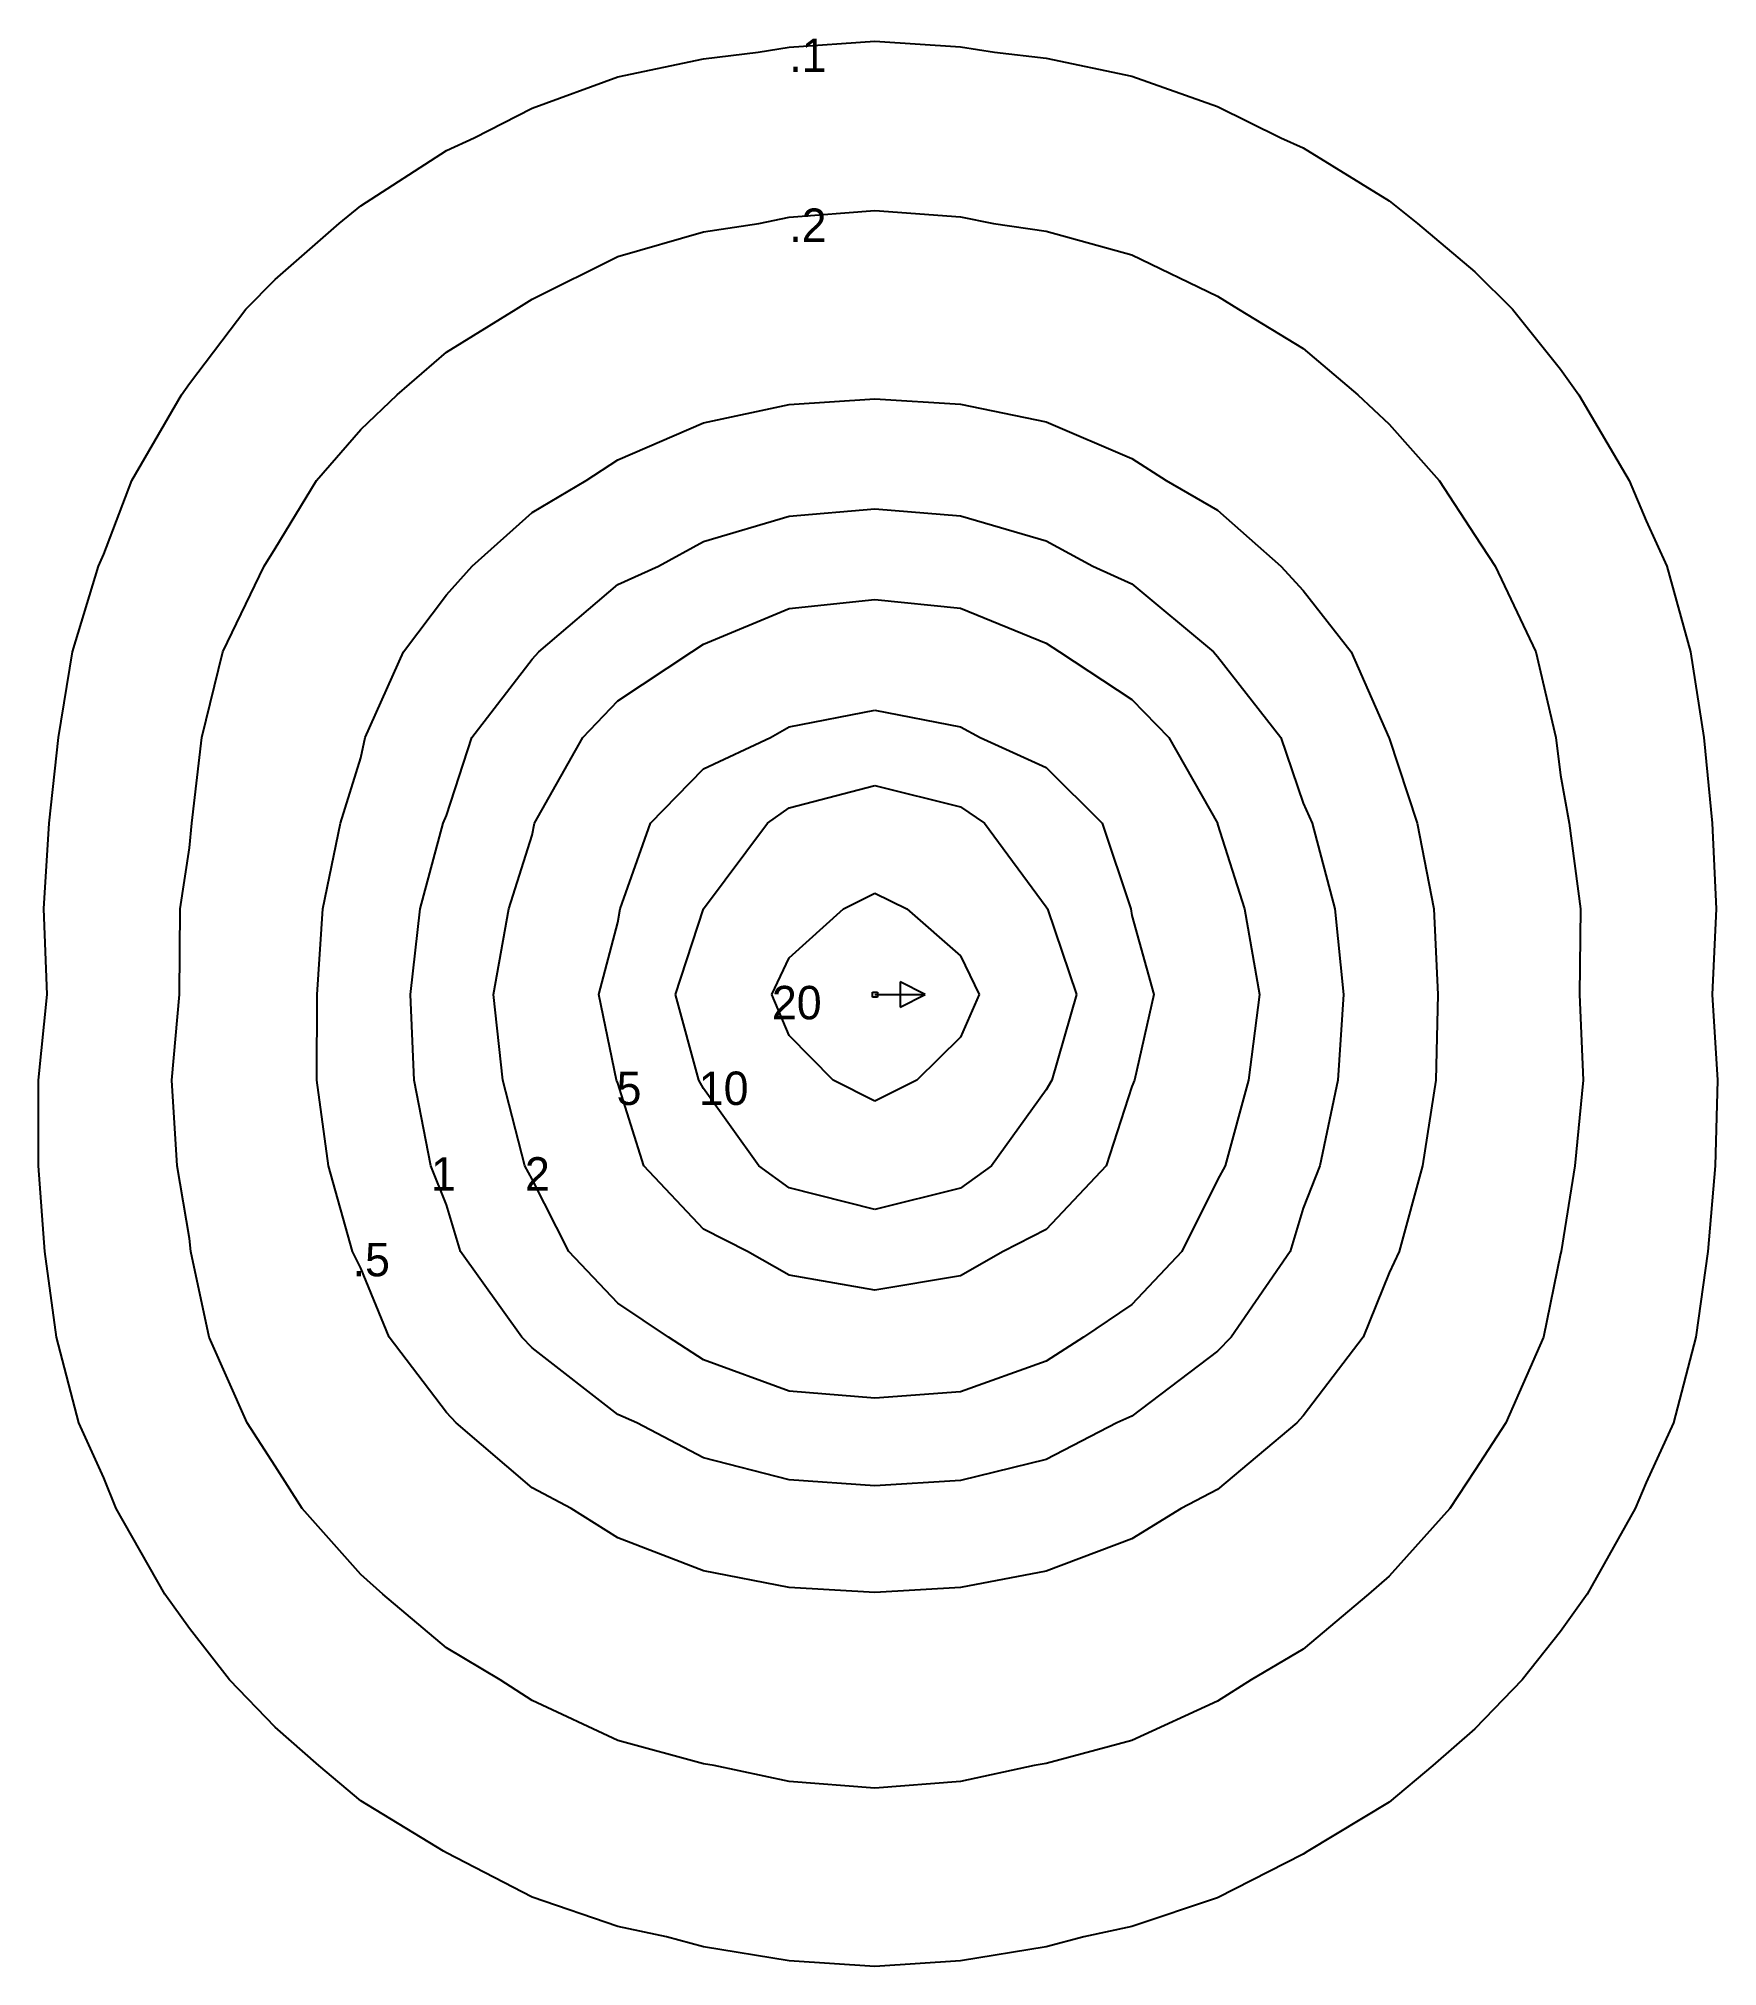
# Model space of a CAD drawing. Extents: x -33.3 to 33.5, y -38.7 to 38.
import ezdxf

# ---------------------------------------------------------------- set-up
doc = ezdxf.new("R2010")
doc.units = 0
doc.layers.add('TemplateLayer', color=7, linetype='CONTINUOUS')

# ---------------------------------------------------------------- blocks, each defined once
blk = doc.blocks.new('Template')
at = {"layer": 'TemplateLayer', "color": 7, "linetype": 'CONTINUOUS'}
for p, q in [((-4.649, 37.5), (-3.409, 37.702)), ((-3.409, 37.702), (0, 37.938)), ((0, 37.938), (3.409, 37.714)), ((3.409, 37.714), (4.757, 37.5)), ((-10.227, 36.526), (-6.818, 37.245)), ((-6.818, 37.245), (-4.649, 37.5)), ((4.757, 37.5), (6.818, 37.264)), ((6.818, 37.264), (10.227, 36.545)), ((-13.636, 35.276), (-10.227, 36.526)), ((10.227, 36.545), (13.636, 35.348)), ((13.636, 35.348), (16.151, 34.091)), ((-15.949, 34.091), (-13.636, 35.276)), ((-17.045, 33.591), (-15.949, 34.091)), ((16.151, 34.091), (17.045, 33.695)), ((-20.455, 31.387), (-17.045, 33.591)), ((17.045, 33.695), (20.455, 31.594)), ((20.455, 31.594), (21.591, 30.682)), ((-21.311, 30.682), (-20.455, 31.387)), ((-23.864, 28.46), (-21.311, 30.682)), ((21.591, 30.682), (23.864, 28.763)), ((-25.03, 27.273), (-23.864, 28.46)), ((23.864, 28.763), (25.361, 27.273)), ((-27.273, 24.317), (-25.03, 27.273)), ((25.361, 27.273), (27.273, 24.883)), ((27.273, 24.883), (28.011, 23.864)), ((-29.569, 20.455), (-27.583, 23.864)), ((-27.583, 23.864), (-27.273, 24.317)), ((28.011, 23.864), (30.014, 20.455)), ((-30.682, 17.529), (-29.569, 20.455)), ((30.014, 20.455), (30.682, 18.847)), ((30.682, 18.847), (31.504, 17.045)), ((-31.919, 13.636), (-30.891, 17.045)), ((-30.891, 17.045), (-30.682, 17.529)), ((31.504, 17.045), (32.447, 13.636)), ((-32.477, 10.227), (-31.919, 13.636)), ((32.447, 13.636), (32.974, 10.227)), ((-32.856, 6.818), (-32.477, 10.227)), ((32.974, 10.227), (33.315, 6.818)), ((-33.059, 3.409), (-32.856, 6.818)), ((33.315, 6.818), (33.468, 3.409)), ((-32.935, 0), (-33.059, 3.409)), ((33.468, 3.409), (33.306, 0)), ((-33.273, -3.409), (-32.935, 0)), ((33.306, 0), (33.52, -3.409)), ((-33.274, -6.818), (-33.273, -3.409)), ((33.52, -3.409), (33.424, -6.818)), ((-33.026, -10.227), (-33.274, -6.818)), ((33.424, -6.818), (33.134, -10.227)), ((-32.558, -13.636), (-33.026, -10.227)), ((33.134, -10.227), (32.663, -13.636)), ((-31.671, -17.045), (-32.558, -13.636)), ((32.663, -13.636), (31.776, -17.045)), ((-30.682, -19.239), (-31.671, -17.045)), ((31.776, -17.045), (30.682, -19.418)), ((-30.185, -20.455), (-30.682, -19.239)), ((30.682, -19.418), (30.25, -20.455)), ((-28.252, -23.864), (-30.185, -20.455)), ((30.25, -20.455), (28.336, -23.864)), ((-27.273, -25.231), (-28.252, -23.864)), ((28.336, -23.864), (27.273, -25.343)), ((-25.682, -27.273), (-27.273, -25.231)), ((27.273, -25.343), (25.753, -27.273)), ((-23.864, -29.154), (-25.682, -27.273)), ((25.753, -27.273), (23.864, -29.219)), ((-22.126, -30.682), (-23.864, -29.154)), ((23.864, -29.219), (22.193, -30.682)), ((-20.455, -32.085), (-22.126, -30.682)), ((22.193, -30.682), (20.455, -32.135)), ((-17.161, -34.091), (-20.455, -32.085)), ((20.455, -32.135), (17.23, -34.091)), ((-17.045, -34.163), (-17.161, -34.091)), ((-13.636, -35.92), (-17.045, -34.163)), ((17.045, -34.205), (13.636, -35.943)), ((17.23, -34.091), (17.045, -34.205)), ((-10.227, -37.085), (-13.636, -35.92)), ((13.636, -35.943), (10.227, -37.095)), ((-8.286, -37.5), (-10.227, -37.085)), ((-6.818, -37.9), (-8.286, -37.5)), ((8.307, -37.5), (6.818, -37.9)), ((10.227, -37.095), (8.307, -37.5)), ((-3.409, -38.455), (-6.818, -37.9)), ((6.818, -37.9), (3.409, -38.455)), ((0, -38.679), (-3.409, -38.455)), ((3.409, -38.455), (0, -38.679))]:
    blk.add_line(p, q, dxfattribs=at)
at = {"layer": 'TemplateLayer', "color": 1, "linetype": 'CONTINUOUS'}
for p, q in [((-4.623, 30.682), (-3.409, 30.938)), ((-3.409, 30.938), (0, 31.21)), ((0, 31.21), (3.409, 30.953)), ((3.409, 30.953), (4.72, 30.682)), ((-10.227, 29.378), (-6.818, 30.358)), ((-6.818, 30.358), (-4.623, 30.682)), ((4.72, 30.682), (6.818, 30.379)), ((6.818, 30.379), (10.227, 29.434)), ((-13.636, 27.681), (-10.227, 29.378)), ((10.227, 29.434), (13.636, 27.797)), ((-14.27, 27.273), (-13.636, 27.681)), ((13.636, 27.797), (14.466, 27.273)), ((-17.045, 25.56), (-14.27, 27.273)), ((14.466, 27.273), (17.045, 25.713)), ((-19.002, 23.864), (-17.045, 25.56)), ((17.045, 25.713), (19.21, 23.864)), ((-20.455, 22.49), (-19.002, 23.864)), ((19.21, 23.864), (20.455, 22.703)), ((-22.21, 20.455), (-20.455, 22.49)), ((20.455, 22.703), (22.444, 20.455)), ((-23.864, 17.752), (-22.21, 20.455)), ((22.444, 20.455), (23.864, 18.286)), ((-24.302, 17.045), (-23.864, 17.752)), ((23.864, 18.286), (24.673, 17.045)), ((-25.941, 13.636), (-24.302, 17.045)), ((24.673, 17.045), (26.291, 13.636)), ((-26.784, 10.227), (-25.941, 13.636)), ((26.291, 13.636), (27.092, 10.227)), ((-27.181, 6.818), (-26.784, 10.227)), ((27.092, 10.227), (27.273, 8.737)), ((27.273, 8.737), (27.628, 6.818)), ((-27.273, 5.836), (-27.181, 6.818)), ((27.628, 6.818), (28.072, 3.409)), ((-27.647, 3.409), (-27.273, 5.836)), ((-27.663, 0), (-27.647, 3.409)), ((28.072, 3.409), (28.028, 0)), ((-27.966, -3.409), (-27.663, 0)), ((28.028, 0), (28.178, -3.409)), ((-27.754, -6.818), (-27.966, -3.409)), ((28.178, -3.409), (27.845, -6.818)), ((-27.273, -9.713), (-27.754, -6.818)), ((27.845, -6.818), (27.297, -10.227)), ((-27.217, -10.227), (-27.273, -9.713)), ((-26.483, -13.636), (-27.217, -10.227)), ((27.273, -10.317), (26.598, -13.636)), ((27.297, -10.227), (27.273, -10.317)), ((-24.978, -17.045), (-26.483, -13.636)), ((26.598, -13.636), (25.104, -17.045)), ((-23.864, -18.774), (-24.978, -17.045)), ((25.104, -17.045), (23.864, -18.939)), ((-22.791, -20.455), (-23.864, -18.774)), ((23.864, -18.939), (22.87, -20.455)), ((-20.455, -23.084), (-22.791, -20.455)), ((22.87, -20.455), (20.455, -23.149)), ((-19.573, -23.864), (-20.455, -23.084)), ((20.455, -23.149), (19.639, -23.864)), ((-17.045, -26), (-19.573, -23.864)), ((19.639, -23.864), (17.045, -26.046)), ((-14.912, -27.273), (-17.045, -26)), ((17.045, -26.046), (14.965, -27.273)), ((-13.636, -28.09), (-14.912, -27.273)), ((14.965, -27.273), (13.636, -28.116)), ((-10.227, -29.693), (-13.636, -28.09)), ((13.636, -28.116), (10.227, -29.692)), ((-6.818, -30.617), (-10.227, -29.693)), ((10.227, -29.692), (6.818, -30.609)), ((-6.389, -30.682), (-6.818, -30.617)), ((-3.409, -31.321), (-6.389, -30.682)), ((6.338, -30.682), (3.409, -31.313)), ((6.818, -30.609), (6.338, -30.682)), ((0, -31.586), (-3.409, -31.321)), ((3.409, -31.313), (0, -31.586))]:
    blk.add_line(p, q, dxfattribs=at)
at = {"layer": 'TemplateLayer', "color": 3, "linetype": 'CONTINUOUS'}
for p, q in [((-6.818, 22.758), (-3.409, 23.477)), ((-3.409, 23.477), (0, 23.702)), ((0, 23.702), (3.409, 23.491)), ((3.409, 23.491), (6.818, 22.791)), ((-10.227, 21.276), (-6.818, 22.758)), ((6.818, 22.791), (10.227, 21.336)), ((-11.485, 20.455), (-10.227, 21.276)), ((10.227, 21.336), (11.593, 20.455)), ((-13.636, 19.191), (-11.485, 20.455)), ((11.593, 20.455), (13.636, 19.282)), ((-16.022, 17.045), (-13.636, 19.191)), ((13.636, 19.282), (16.155, 17.045)), ((-17.045, 15.902), (-16.022, 17.045)), ((16.155, 17.045), (17.045, 16.083)), ((-18.755, 13.636), (-17.045, 15.902)), ((17.045, 16.083), (18.944, 13.636)), ((-20.284, 10.227), (-18.755, 13.636)), ((18.944, 13.636), (20.449, 10.227)), ((-20.455, 9.424), (-20.284, 10.227)), ((20.449, 10.227), (20.455, 10.202)), ((20.455, 10.202), (21.575, 6.818)), ((-21.266, 6.818), (-20.455, 9.424)), ((-21.966, 3.409), (-21.266, 6.818)), ((21.575, 6.818), (22.231, 3.409)), ((-22.184, 0), (-21.966, 3.409)), ((22.231, 3.409), (22.401, 0)), ((-22.205, -3.409), (-22.184, 0)), ((22.401, 0), (22.318, -3.409)), ((-21.741, -6.818), (-22.205, -3.409)), ((22.318, -3.409), (21.788, -6.818)), ((-20.779, -10.227), (-21.741, -6.818)), ((21.788, -6.818), (20.864, -10.227)), ((-20.455, -10.895), (-20.779, -10.227)), ((20.864, -10.227), (20.455, -11.08)), ((-19.323, -13.636), (-20.455, -10.895)), ((20.455, -11.08), (19.424, -13.636)), ((-17.045, -16.638), (-19.323, -13.636)), ((19.424, -13.636), (17.045, -16.771)), ((-16.666, -17.045), (-17.045, -16.638)), ((17.045, -16.771), (16.789, -17.045)), ((-13.636, -19.627), (-16.666, -17.045)), ((16.789, -17.045), (13.636, -19.699)), ((-12.088, -20.455), (-13.636, -19.627)), ((13.636, -19.699), (12.183, -20.455)), ((-10.227, -21.616), (-12.088, -20.455)), ((12.183, -20.455), (10.227, -21.658)), ((-6.818, -22.938), (-10.227, -21.616)), ((10.227, -21.658), (6.818, -22.949)), ((-3.409, -23.599), (-6.818, -22.938)), ((6.818, -22.949), (3.409, -23.603)), ((0, -23.797), (-3.409, -23.599)), ((3.409, -23.603), (0, -23.797))]:
    blk.add_line(p, q, dxfattribs=at)
at = {"layer": 'TemplateLayer', "color": 5, "linetype": 'CONTINUOUS'}
for p, q in [((-3.409, 19.043), (0, 19.337)), ((0, 19.337), (3.409, 19.051)), ((-6.818, 18.034), (-3.409, 19.043)), ((3.409, 19.051), (6.818, 18.057)), ((-8.612, 17.045), (-6.818, 18.034)), ((6.818, 18.057), (8.664, 17.045)), ((-10.227, 16.315), (-8.612, 17.045)), ((8.664, 17.045), (10.227, 16.351)), ((-13.371, 13.636), (-10.227, 16.315)), ((10.227, 16.351), (13.47, 13.636)), ((-16.031, 10.227), (-13.636, 13.346)), ((-13.636, 13.346), (-13.371, 13.636)), ((13.47, 13.636), (13.636, 13.459)), ((13.636, 13.459), (16.153, 10.227)), ((-17.045, 7.124), (-16.031, 10.227)), ((16.153, 10.227), (17.045, 7.617)), ((-17.173, 6.818), (-17.045, 7.124)), ((17.045, 7.617), (17.392, 6.818)), ((-18.09, 3.409), (-17.173, 6.818)), ((17.392, 6.818), (18.299, 3.409)), ((-18.477, 0), (-18.09, 3.409)), ((18.299, 3.409), (18.649, 0)), ((-18.33, -3.409), (-18.477, 0)), ((18.649, 0), (18.412, -3.409)), ((-17.661, -6.818), (-18.33, -3.409)), ((18.412, -3.409), (17.707, -6.818)), ((-17.045, -8.373), (-17.661, -6.818)), ((17.707, -6.818), (17.045, -8.499)), ((-16.482, -10.227), (-17.045, -8.373)), ((17.045, -8.499), (16.522, -10.227)), ((-14.05, -13.636), (-16.482, -10.227)), ((16.522, -10.227), (14.169, -13.636)), ((-13.636, -14.065), (-14.05, -13.636)), ((14.169, -13.636), (13.636, -14.187)), ((-10.227, -16.718), (-13.636, -14.065)), ((13.636, -14.187), (10.227, -16.784)), ((-9.471, -17.045), (-10.227, -16.718)), ((10.227, -16.784), (9.624, -17.045)), ((-6.818, -18.438), (-9.471, -17.045)), ((9.624, -17.045), (6.818, -18.505)), ((-3.409, -19.312), (-6.818, -18.438)), ((6.818, -18.505), (3.409, -19.345)), ((0, -19.558), (-3.409, -19.312)), ((3.409, -19.345), (0, -19.558))]:
    blk.add_line(p, q, dxfattribs=at)
at = {"layer": 'TemplateLayer', "color": 6, "linetype": 'CONTINUOUS'}
for p, q in [((-6.818, 13.947), (-3.409, 15.359)), ((-3.409, 15.359), (0, 15.719)), ((0, 15.719), (3.409, 15.375)), ((3.409, 15.375), (6.818, 13.982)), ((-7.286, 13.636), (-6.818, 13.947)), ((6.818, 13.982), (7.344, 13.636)), ((-10.227, 11.686), (-7.286, 13.636)), ((7.344, 13.636), (10.227, 11.739)), ((-11.624, 10.227), (-10.227, 11.686)), ((10.227, 11.739), (11.694, 10.227)), ((-13.542, 6.818), (-11.624, 10.227)), ((11.694, 10.227), (13.63, 6.818)), ((-14.562, 3.409), (-13.636, 6.345)), ((-13.636, 6.345), (-13.542, 6.818)), ((13.63, 6.818), (13.636, 6.786)), ((13.636, 6.786), (14.704, 3.409)), ((-15.172, 0), (-14.562, 3.409)), ((14.704, 3.409), (15.308, 0)), ((-14.803, -3.409), (-15.172, 0)), ((15.308, 0), (14.859, -3.409)), ((-13.923, -6.818), (-14.803, -3.409)), ((14.859, -3.409), (13.941, -6.818)), ((-13.636, -7.342), (-13.923, -6.818)), ((13.941, -6.818), (13.636, -7.377)), ((-12.178, -10.227), (-13.636, -7.342)), ((13.636, -7.377), (12.218, -10.227)), ((-10.227, -12.276), (-12.178, -10.227)), ((12.218, -10.227), (10.227, -12.338)), ((-8.208, -13.636), (-10.227, -12.276)), ((10.227, -12.338), (8.297, -13.636)), ((-6.818, -14.541), (-8.208, -13.636)), ((8.297, -13.636), (6.818, -14.594)), ((-3.409, -15.779), (-6.818, -14.541)), ((6.818, -14.594), (3.409, -15.813)), ((0, -16.062), (-3.409, -15.779)), ((3.409, -15.813), (0, -16.062))]:
    blk.add_line(p, q, dxfattribs=at)
at = {"layer": 'TemplateLayer', "color": 214, "linetype": 'CONTINUOUS'}
for p, q in [((-3.409, 10.649), (0, 11.318)), ((0, 11.318), (3.409, 10.66)), ((-6.818, 8.982), (-4.16, 10.227)), ((-4.16, 10.227), (-3.409, 10.649)), ((3.409, 10.66), (4.183, 10.227)), ((4.183, 10.227), (6.818, 9.033)), ((-8.932, 6.818), (-6.818, 8.982)), ((6.818, 9.033), (9.039, 6.818)), ((-10.141, 3.409), (-8.932, 6.818)), ((9.039, 6.818), (10.183, 3.409)), ((-10.227, 2.862), (-10.141, 3.409)), ((10.183, 3.409), (10.227, 3.146)), ((10.227, 3.146), (11.104, 0)), ((-10.982, 0), (-10.227, 2.862)), ((-10.276, -3.409), (-10.982, 0)), ((11.104, 0), (10.33, -3.409)), ((-10.227, -3.53), (-10.276, -3.409)), ((-9.198, -6.818), (-10.227, -3.53)), ((10.227, -3.657), (9.201, -6.818)), ((10.33, -3.409), (10.227, -3.657)), ((-6.818, -9.336), (-9.198, -6.818)), ((9.201, -6.818), (6.818, -9.351)), ((-5.065, -10.227), (-6.818, -9.336)), ((6.818, -9.351), (5.1, -10.227)), ((-3.409, -11.172), (-5.065, -10.227)), ((5.1, -10.227), (3.409, -11.193)), ((0, -11.76), (-3.409, -11.172)), ((3.409, -11.193), (0, -11.76))]:
    blk.add_line(p, q, dxfattribs=at)
at = {"layer": 'TemplateLayer', "color": 30, "linetype": 'CONTINUOUS'}
for p, q in [((-3.409, 7.428), (0, 8.322)), ((0, 8.322), (3.409, 7.469)), ((-4.278, 6.818), (-3.409, 7.428)), ((3.409, 7.469), (4.354, 6.818)), ((-6.818, 3.411), (-4.278, 6.818)), ((4.354, 6.818), (6.818, 3.495)), ((-7.935, 0), (-6.819, 3.409)), ((-6.819, 3.409), (-6.818, 3.411)), ((6.818, 3.495), (6.867, 3.409)), ((6.867, 3.409), (8.022, 0)), ((-7.006, -3.409), (-7.935, 0)), ((8.022, 0), (7.034, -3.409)), ((-6.818, -3.745), (-7.006, -3.409)), ((-4.621, -6.818), (-6.818, -3.745)), ((6.818, -3.79), (4.634, -6.818)), ((7.034, -3.409), (6.818, -3.79)), ((-3.409, -7.696), (-4.621, -6.818)), ((4.634, -6.818), (3.409, -7.707)), ((0, -8.552), (-3.409, -7.696)), ((3.409, -7.707), (0, -8.552))]:
    blk.add_line(p, q, dxfattribs=at)
at = {"layer": 'TemplateLayer', "color": 94, "linetype": 'CONTINUOUS'}
for p, q in [((-1.253, 3.409), (0, 4.04)), ((0, 4.04), (1.275, 3.409)), ((-3.409, 1.459), (-1.253, 3.409)), ((1.275, 3.409), (3.409, 1.54)), ((3.409, 1.54), (4.15, 0)), ((-4.098, 0), (-3.409, 1.459)), ((-3.409, -1.63), (-4.098, 0)), ((4.15, 0), (3.409, -1.699)), ((-1.663, -3.409), (-3.409, -1.63)), ((3.409, -1.699), (1.673, -3.409)), ((0, -4.248), (-1.663, -3.409)), ((1.673, -3.409), (0, -4.248))]:
    blk.add_line(p, q, dxfattribs=at)
at = {"layer": 'TemplateLayer', "color": 0, "linetype": 'CONTINUOUS'}
for p, q in [((-0.1, 0.1), (0.1, 0.1)), ((-0.1, -0.1), (-0.1, 0.1)), ((0, 0), (2, 0)), ((0, 0), (0, 0)), ((0.1, 0.1), (0.1, -0.1)), ((2, 0), (1, 0.5)), ((1, 0.5), (1, -0.5)), ((1, -0.5), (2, 0)), ((0.1, -0.1), (-0.1, -0.1))]:
    blk.add_line(p, q, dxfattribs=at)
at = {"layer": 'TemplateLayer', "color": 7}
blk.add_text('.1', height=1.33, dxfattribs=at).set_placement((-3.409, 36.717))
at = {"layer": 'TemplateLayer', "color": 1}
blk.add_text('.2', height=1.33, dxfattribs=at).set_placement((-3.409, 29.953))
at = {"layer": 'TemplateLayer', "color": 94}
blk.add_text('20', height=1.33, dxfattribs=at).set_placement((-4.098, -0.985))
at = {"layer": 'TemplateLayer', "color": 214}
blk.add_text('5', height=1.33, dxfattribs=at).set_placement((-10.276, -4.394))
at = {"layer": 'TemplateLayer', "color": 30}
blk.add_text('10', height=1.33, dxfattribs=at).set_placement((-7.006, -4.394))
at = {"layer": 'TemplateLayer', "color": 5}
blk.add_text('1', height=1.33, dxfattribs=at).set_placement((-17.661, -7.803))
at = {"layer": 'TemplateLayer', "color": 6}
blk.add_text('2', height=1.33, dxfattribs=at).set_placement((-13.923, -7.803))
at = {"layer": 'TemplateLayer', "color": 3}
blk.add_text('.5', height=1.33, dxfattribs=at).set_placement((-20.779, -11.212))

msp = doc.modelspace()

# ---------------------------------------------------------------- block references
at = {"layer": 'TemplateLayer', "linetype": 'CONTINUOUS'}
msp.add_blockref('Template', (0, 0), dxfattribs=at)

doc.saveas('drawing.dxf')
